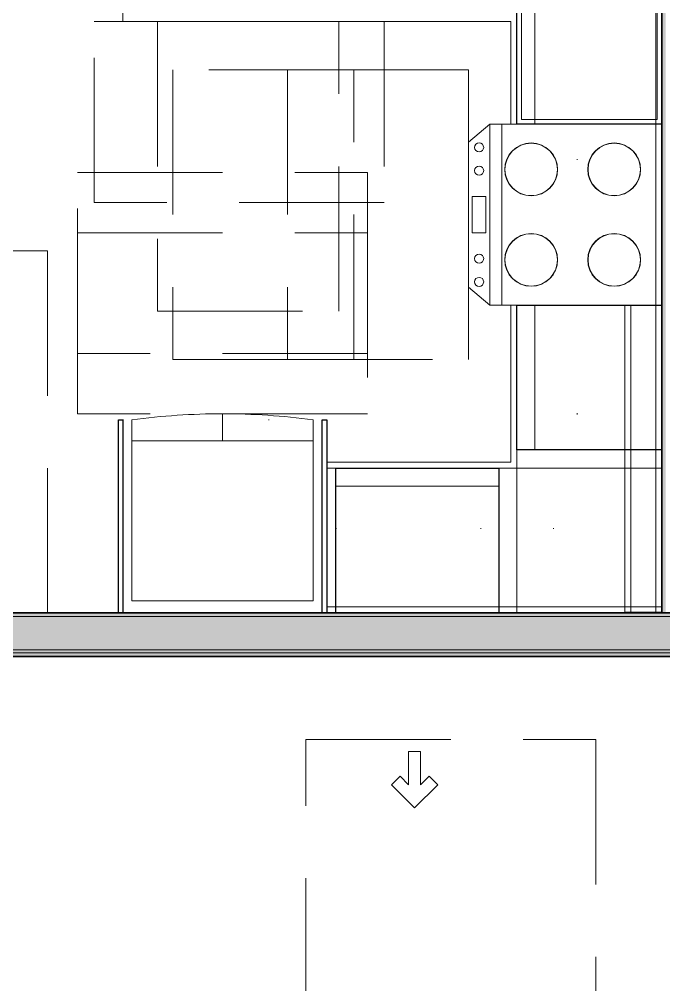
# Model space of a CAD drawing. Header units: inches. Extents: x 6 to 8416, y -388 to 6104.
# Drawn here: x 6729.9 to 6836.7, y 1514.6 to 1674.6 of the extents above; entities that cross this region are included whole.
import ezdxf

# ---------------------------------------------------------------- set-up
doc = ezdxf.new("R2010")
doc.units = ezdxf.units.IN
doc.header["$MEASUREMENT"] = 0
for name, pattern in [('Dot 1_16_', [24, 0, -24]), ('Hidden 1_16_', [36, 24, -12]), ('Hidden 1_8_', [9, 6, -3])]:
    doc.linetypes.add(name, pattern=pattern)
for name, color, linetype, lineweight in [('A-GENM', 13, 'Continuous', 18), ('A-ROOM', 32, 'Continuous', 13), ('A-WALL', 113, 'Continuous', 25), ('A-WALL-PATT', 111, 'Continuous', 35), ('I-WALL', 2, 'Continuous', 25), ('Q-CASE', 31, 'Continuous', 18), ('Q-SPCQ', 91, 'Continuous', 18)]:
    doc.layers.add(name, color=color, linetype=linetype, lineweight=lineweight)

# ---------------------------------------------------------------- blocks, each defined once
blk = doc.blocks.new('GM Door Push Clearance-ICC ADA-AM - GM Door Push Clearance-ICC ADA-AM-5890567-LEVEL 3 - PLAN Copy 1 Copy 1')
at = {"layer": 'A-GENM', "linetype": 'Hidden 1_16_', "lineweight": 9}
for p, q in [((-30, -51.88), (-30, -3.88)), ((-18, -3.88), (18, -3.88)), ((18, -4.88), (18, -51.88)), ((-3.83, -44.38), (0, -40.55)), ((3.83, -44.38), (0, -40.55)), ((-2.41, -45.79), (-3.83, -44.38)), ((-1, -44.38), (-2.41, -45.79)), ((-1, -49.88), (-1, -44.38)), ((1, -44.38), (2.41, -45.79)), ((1, -49.88), (1, -44.38)), ((2.41, -45.79), (3.83, -44.38)), ((1, -49.88), (-1, -49.88)), ((18, -51.88), (-30, -51.88))]:
    blk.add_line(p, q, dxfattribs=at)
blk = doc.blocks.new('GM Door Pull Clearance-ICC ADA-AM - GM Door Pull Clearance-ICC ADA-AM-13872566-LEVEL 3 - PLAN Copy 1 Copy 1')
at = {"layer": 'A-GENM', "linetype": 'Hidden 1_16_', "lineweight": 9}
for p, q in [((-36, -3.62), (-36, -63.62)), ((18, -3.62), (-18, -3.62)), ((18, -63.62), (18, -4.62)), ((-3.83, -56.12), (0, -52.3)), ((3.83, -56.12), (0, -52.3)), ((-2.41, -57.54), (-3.83, -56.12)), ((-1, -56.12), (-2.41, -57.54)), ((-1, -61.62), (-1, -56.12)), ((1, -56.12), (2.41, -57.54)), ((1, -61.62), (1, -56.12)), ((2.41, -57.54), (3.83, -56.12)), ((-1, -61.62), (1, -61.62)), ((-36, -63.62), (18, -63.62))]:
    blk.add_line(p, q, dxfattribs=at)
blk = doc.blocks.new('GM KT - Type B_U1 - AM - Non-Recessed at Panel-5098615-LEVEL 3 - PLAN Copy 1 Copy 1')
at = {"layer": 'A-GENM', "lineweight": 9}
for p, q in [((-134.25, 0), (-140.25, 0)), ((-140.25, 0), (-140.25, -1)), ((-140.25, 0), (-134.25, 0)), ((-140.25, -1), (-140.25, 0)), ((-134.25, 0), (-140.25, 0)), ((-140.25, 0), (-134.25, 0)), ((-140.25, 0), (-140.25, -1)), ((-140.25, 0), (-140.25, -1)), ((-140.25, -1), (-140.25, -30.87)), ((-140.25, -30.87), (-140.25, -1)), ((-134.25, -1), (-140.25, -1)), ((-140.25, -1), (-134.25, -1)), ((-81, 0), (-134.25, 0)), ((-134.25, 0), (-81, 0)), ((-51, 0), (-134.25, 0)), ((-134.25, 0), (-51, 0)), ((-51, -1), (-134.25, -1)), ((-134.25, -1), (-51, -1)), ((-81, -1), (-81, 0)), ((-81, 0), (-81, -1)), ((-81, -25), (-81, -1)), ((-81, -1), (-81, -25)), ((-1, 0), (-51, 0)), ((-51, 0), (-51, -1)), ((-51, -1), (-51, 0)), ((-51, 0), (-1, 0)), ((-1, 0), (-51, 0)), ((-51, 0), (-0.12, 0)), ((-51, -1), (-51, -5.13)), ((-51, -5.13), (-51, -1)), ((-0.12, -1), (-51, -1)), ((-51, -1), (-1, -1)), ((-0.12, 0), (-1, 0)), ((-1, 0), (-0.12, 0)), ((-0.12, 0), (-1, 0)), ((-1, -5.13), (-1, 0)), ((-1, 0), (-1, -1)), ((-1, 0), (-0.12, 0)), ((-1, 0), (-0.12, 0)), ((-1, -1), (-0.12, -1)), ((-1, -1), (-1, -5.13)), ((0, -1), (0, 0)), ((0, 0), (0, -1)), ((0, 0), (0, -1)), ((0, -1), (0, 0)), ((0, -55.5), (0, -1)), ((0, -1), (0, -55.5)), ((0, -55.5), (0, -1)), ((-51, -5.13), (-51, -6.13)), ((-51, -6.13), (-51, -5.13)), ((-51, -6.13), (-51, -25)), ((-51, -25), (-51, -6.13)), ((-1, -6.13), (-1, -5.13)), ((-1, -5.13), (-1, -6.13)), ((-1, -55.5), (-1, -6.13)), ((-1, -6.13), (-1, -55.5)), ((-98, -89.25), (-98, -25)), ((-98, -25), (-81, -25)), ((-81, -25), (-98, -25)), ((-98, -25), (-98, -89.25)), ((-51, -25), (-25, -25)), ((-25, -25), (-51, -25)), ((-25, -25), (-25, -55.5)), ((-25, -55.5), (-25, -25)), ((-140.25, -31), (-140.25, -35.75)), ((-140.25, -35.75), (-140.25, -31)), ((-140.25, -35.75), (-140.25, -89.25)), ((-140.25, -89.25), (-140.25, -35.75)), ((-25, -55.5), (-1, -55.5)), ((-1, -55.5), (-25, -55.5)), ((-1, -55.5), (0, -55.5)), ((0, -55.5), (-1, -55.5)), ((0, -55.5), (-1, -55.5)), ((-1, -55.5), (0, -55.5)), ((-117.25, -69.62), (-117.25, -60.25)), ((-117.25, -60.25), (-117.25, -69.62)), ((-116.5, -59.5), (-102.25, -59.5)), ((-102.25, -59.5), (-116.5, -59.5)), ((-101.5, -60.25), (-101.5, -79.75)), ((-101.5, -79.75), (-101.5, -60.25)), ((-117.25, -70.38), (-117.25, -69.69)), ((-117.25, -69.69), (-117.25, -70.38)), ((-117.25, -79.75), (-117.25, -70.38)), ((-117.25, -70.38), (-117.25, -79.75)), ((-102.25, -80.5), (-116.5, -80.5)), ((-116.5, -80.5), (-102.25, -80.5)), ((-140.25, -89.25), (-98, -89.25)), ((-98, -89.25), (-140.25, -89.25))]:
    blk.add_line(p, q, dxfattribs=at)
at = {"layer": 'A-GENM', "linetype": 'Hidden 1_8_', "lineweight": 9}
for p, q in [((-123, 0), (-130.25, 0)), ((-130.25, 0), (-130.25, -1)), ((-130.25, -1), (-130.25, 0)), ((-130.25, 0), (-123, 0)), ((-130.25, 0), (-123, 0)), ((-130.25, -88.25), (-130.25, 0)), ((-130.25, -1), (-130.25, -25.92)), ((-130.25, -25.92), (-130.25, -1)), ((-123, -1), (-123, 0)), ((-123, 0), (-123, -1)), ((-123, 0), (-123, -88.25)), ((-123, -67.38), (-123, -1)), ((-123, -1), (-123, -24)), ((-123, -24), (-123, -29.5)), ((-130.25, -26.08), (-130.25, -76.57)), ((-130.25, -76.57), (-130.25, -26.08)), ((-123, -29.5), (-123, -53.5)), ((-123, -53.5), (-123, -67.38)), ((-123, -82.13), (-123, -67.5)), ((-123, -67.5), (-123, -82.13)), ((-130.25, -76.64), (-130.25, -85.12)), ((-130.25, -85.12), (-130.25, -76.64)), ((-123, -88.25), (-123, -82.89)), ((-123, -82.89), (-123, -86.5)), ((-130.25, -85.57), (-130.25, -88.25)), ((-130.25, -88.25), (-130.25, -85.57)), ((-123, -86.5), (-123, -87.25)), ((-123, -87.25), (-123, -88.25)), ((-130.25, -88.25), (-123, -88.25)), ((-123, -88.25), (-130.25, -88.25)), ((-123, -88.25), (-130.25, -88.25))]:
    blk.add_line(p, q, dxfattribs=at)
at = {"layer": 'A-GENM'}
for p, q in [((-51, -1), (-51, 0)), ((-51, 0), (-1, 0)), ((-0.12, 0), (-51, 0)), ((-51, 0), (-51, -5.13)), ((-51, -6.13), (-51, 0)), ((-51, 0), (-0.12, 0)), ((-0.12, 0), (-51, 0)), ((-51, 0), (-51, -6.13)), ((-51, -5.13), (-51, -1)), ((-1, 0), (-0.12, 0)), ((-0.12, 0), (-0.12, -1)), ((-0.12, -5.13), (-0.12, 0)), ((-0.12, 0), (-0.12, -6.13)), ((-0.12, -6.13), (-0.12, 0)), ((-0.12, -1), (-0.12, -5.13)), ((-1, -5.13), (-51, -5.13)), ((-51, -5.13), (-0.12, -5.13)), ((-0.12, -6.13), (-51, -6.13)), ((-51, -6.13), (-0.12, -6.13)), ((-0.12, -5.13), (-1, -5.13))]:
    blk.add_line(p, q, dxfattribs=at)
at = {"layer": 'A-GENM', "lineweight": 9}
for centre, start, end in [((-116.5, -60.25), 90, 180), ((-116.5, -60.25), 165, 180), ((-116.5, -60.25), 150, 165), ((-116.5, -60.25), 135, 150), ((-116.5, -60.25), 120, 135), ((-116.5, -60.25), 105, 120), ((-116.5, -60.25), 90, 105), ((-102.25, -60.25), 360, 90), ((-102.25, -60.25), 75, 90), ((-102.25, -60.25), 60, 75), ((-102.25, -60.25), 45, 60), ((-102.25, -60.25), 30, 45), ((-102.25, -60.25), 15, 30), ((-102.25, -60.25), 360, 15), ((-116.5, -79.75), 180, 270), ((-116.5, -79.75), 180, 195), ((-116.5, -79.75), 195, 210), ((-102.25, -79.75), 270, 0), ((-102.25, -79.75), 330, 345), ((-102.25, -79.75), 345, 0), ((-116.5, -79.75), 210, 225), ((-116.5, -79.75), 225, 240), ((-116.5, -79.75), 240, 255), ((-116.5, -79.75), 255, 270), ((-102.25, -79.75), 270, 285), ((-102.25, -79.75), 285, 300), ((-102.25, -79.75), 300, 315), ((-102.25, -79.75), 315, 330)]:
    blk.add_arc(centre, 0.75, start, end, dxfattribs=at)
blk = doc.blocks.new('CW - UP - Blind Single Door - AM - 15_ W x 14_ D x H - 4_ Gap-5107540-LEVEL 3 - PLAN Copy 1 Copy 1')
at = {"layer": 'Q-CASE', "linetype": 'Dot 1_16_', "lineweight": 9}
for p, q in [((12.24, 14), (-6.76, 14)), ((-20.76, 0), (12.24, 0))]:
    blk.add_line(p, q, dxfattribs=at)
blk = doc.blocks.new('CW - LW - Filler - Toe Kick - AM - 1 1_2_ W x 24_ D x H-2223890-LEVEL 3 - PLAN Copy 1 Copy 1')
at = {"layer": 'Q-CASE', "lineweight": 9}
for p, q in [((18.24, 0), (18.24, -1)), ((18.24, -1), (18.24, 0)), ((18.24, 0), (19.74, 0)), ((19.74, 0), (18.24, 0)), ((18.24, 0), (19.74, 0)), ((18.24, -1), (18.24, -24)), ((18.24, -24), (18.24, -1)), ((19.74, 0), (19.74, -1)), ((19.74, -1), (19.74, 0)), ((19.74, -1), (19.74, -24)), ((19.74, -24), (19.74, -1)), ((18.24, -24), (19.74, -24)), ((19.74, -24), (18.24, -24)), ((18.24, -24), (19.74, -24)), ((18.24, -24), (19.74, -24))]:
    blk.add_line(p, q, dxfattribs=at)
blk = doc.blocks.new('CW - UP - Filler - AM - 4_ W x 14_ D x H-2223752-LEVEL 3 - PLAN Copy 1 Copy 1')
at = {"layer": 'Q-CASE', "linetype": 'Dot 1_16_', "lineweight": 9}
for p, q in [((16.24, 0), (20.24, 0)), ((20.24, -14), (16.24, -14))]:
    blk.add_line(p, q, dxfattribs=at)
blk = doc.blocks.new('CW - UP - Double Doors - AM - 30_ W x 14_ D x H-2223684-LEVEL 3 - PLAN Copy 1 Copy 1')
at = {"layer": 'Q-CASE', "linetype": 'Dot 1_16_', "lineweight": 9}
for p, q in [((-11.26, 0), (18.74, 0)), ((18.74, -14), (-11.26, -14))]:
    blk.add_line(p, q, dxfattribs=at)
blk = doc.blocks.new('CW - UP - Filler - AM - 1 1_2_ W x 14_ D x H-2223693-LEVEL 3 - PLAN Copy 1 Copy 1')
at = {"layer": 'Q-CASE', "linetype": 'Dot 1_16_', "lineweight": 9}
for p, q in [((17.49, 0), (18.99, 0)), ((18.99, -14), (17.49, -14))]:
    blk.add_line(p, q, dxfattribs=at)
blk = doc.blocks.new('CW - LW - Filler - Toe Kick - AM - 3_ W x 24_ D x H-2223699-LEVEL 3 - PLAN Copy 1 Copy 1')
at = {"layer": 'Q-CASE', "lineweight": 9}
for p, q in [((17.49, 0), (17.49, -1)), ((17.49, -1), (17.49, 0)), ((17.49, 0), (20.49, 0)), ((20.49, 0), (17.49, 0)), ((17.49, 0), (20.49, 0)), ((17.49, -1), (17.49, -24)), ((17.49, -24), (17.49, -1)), ((20.49, 0), (20.49, -1)), ((20.49, -1), (20.49, 0)), ((20.49, -1), (20.49, -24)), ((20.49, -24), (20.49, -1)), ((17.49, -24), (20.49, -24)), ((20.49, -24), (17.49, -24)), ((17.49, -24), (20.49, -24)), ((17.49, -24), (20.49, -24))]:
    blk.add_line(p, q, dxfattribs=at)
blk = doc.blocks.new('CW - LW - Double Doors _ Drawers - AM - 27_ W x 24_ D x H - 6_ Top Drawer-12867596-LEVEL 3 - PLAN Copy 1 Copy 1')
at = {"layer": 'Q-CASE', "lineweight": 9}
for p, q in [((-11.26, 0), (-11.26, -1)), ((-11.26, -1), (-11.26, 0)), ((-11.26, 0), (15.74, 0)), ((15.74, 0), (-11.26, 0)), ((15.74, 0), (15.74, -1)), ((15.74, -1), (15.74, 0)), ((-11.26, 0), (-11.26, -1)), ((-11.26, -1), (-11.26, 0)), ((-11.26, 0), (15.74, 0)), ((15.74, 0), (-11.26, 0)), ((-11.26, -1), (-11.26, -24)), ((-11.26, -24), (-11.26, -1)), ((-11.26, -1), (-11.26, -21)), ((-11.26, -21), (-11.26, -1)), ((15.74, 0), (15.74, -1)), ((15.74, -1), (15.74, 0)), ((15.74, -1), (15.74, -24)), ((15.74, -24), (15.74, -1)), ((15.74, -1), (15.74, -21)), ((15.74, -21), (15.74, -1)), ((15.74, -21), (-11.26, -21)), ((15.74, -21), (-11.26, -21)), ((15.74, -24), (-11.26, -24)), ((15.74, -24), (-11.26, -24)), ((-11.26, -24), (15.74, -24))]:
    blk.add_line(p, q, dxfattribs=at)
at = {"layer": 'Q-CASE', "lineweight": 25}
for p, q in [((-11.26, 0), (15.74, 0)), ((-11.26, -1), (-11.26, 0)), ((-11.26, -24), (-11.26, -1)), ((15.74, 0), (15.74, -1)), ((15.74, -1), (15.74, -24)), ((15.74, -24), (-11.26, -24))]:
    blk.add_line(p, q, dxfattribs=at)
blk = doc.blocks.new('CW - UP - Double Doors - AM - 24_ W x 14_ D x H-2223753-LEVEL 3 - PLAN Copy 1 Copy 1')
at = {"layer": 'Q-CASE', "linetype": 'Dot 1_16_', "lineweight": 9}
for p, q in [((-5.26, 0), (18.74, 0)), ((18.74, -14), (-5.26, -14))]:
    blk.add_line(p, q, dxfattribs=at)
blk = doc.blocks.new('CW - UP - Single Door - AM - 12_ W x 14_ D x H-5099631-LEVEL 3 - PLAN Copy 1 Copy 1')
at = {"layer": 'Q-CASE', "linetype": 'Dot 1_16_', "lineweight": 9}
for p, q in [((6.74, 0), (18.74, 0)), ((18.74, -14), (6.74, -14))]:
    blk.add_line(p, q, dxfattribs=at)
blk = doc.blocks.new('CW - LW - Filler - AM - 0 3_4_ W x 32_ D x H-V644-LEVEL 3 - PLAN Copy 1 Copy 1')
at = {"layer": 'Q-CASE', "lineweight": 9}
for p, q in [((18.61, 0), (18.61, -1)), ((19.36, 0), (18.61, 0)), ((18.61, 0), (18.61, -32)), ((19.36, 0), (18.61, 0)), ((18.61, -1), (18.61, 0)), ((18.61, 0), (19.36, 0)), ((18.61, -1), (18.61, -24)), ((18.61, -24), (18.61, -1)), ((19.36, -32), (19.36, 0)), ((19.36, -32), (19.36, 0)), ((19.36, 0), (19.36, -32)), ((18.61, -24), (18.61, -25)), ((18.61, -25), (18.61, -24)), ((18.61, -25), (18.61, -32)), ((18.61, -32), (18.61, -25)), ((19.36, -32), (18.61, -32)), ((18.61, -32), (19.36, -32)), ((19.36, -32), (18.61, -32)), ((18.61, -32), (19.36, -32))]:
    blk.add_line(p, q, dxfattribs=at)
at = {"layer": 'Q-CASE', "lineweight": 25}
for p, q in [((18.61, -32), (18.61, 0)), ((18.61, 0), (19.36, 0)), ((19.36, 0), (19.36, -32)), ((19.36, -32), (18.61, -32))]:
    blk.add_line(p, q, dxfattribs=at)
blk = doc.blocks.new('CW - LW - Filler - AM - 0 3_4_ W x 32_ D x H-V645-LEVEL 3 - PLAN Copy 1 Copy 1')
at = {"layer": 'Q-CASE', "lineweight": 9}
for p, q in [((18.61, 0), (18.61, -32)), ((18.61, 0), (18.61, -32)), ((19.36, 0), (18.61, 0)), ((18.61, -32), (18.61, 0)), ((19.36, -32), (19.36, 0)), ((19.36, -32), (19.36, 0)), ((19.36, 0), (19.36, -32)), ((19.36, -32), (18.61, -32)), ((18.61, -32), (19.36, -32)), ((19.36, -32), (18.61, -32)), ((18.61, -32), (19.36, -32))]:
    blk.add_line(p, q, dxfattribs=at)
at = {"layer": 'Q-CASE', "lineweight": 25}
for p, q in [((18.61, -32), (18.61, 0)), ((18.61, 0), (19.36, 0)), ((19.36, 0), (19.36, -32)), ((19.36, -32), (18.61, -32))]:
    blk.add_line(p, q, dxfattribs=at)
blk = doc.blocks.new('CW - UP - Double Doors - AM - 33_ W x 32_ D x H-2223676-LEVEL 3 - PLAN Copy 1 Copy 1')
at = {"layer": 'Q-CASE', "linetype": 'Dot 1_16_', "lineweight": 9}
for p, q in [((-14.26, 0), (18.74, 0)), ((18.74, -32), (-14.26, -32))]:
    blk.add_line(p, q, dxfattribs=at)
blk = doc.blocks.new('CW - LW - Blind Single Door _ Drawer -  AM - 15_ W x 24_ D x H - 6_ Top Drawer_ 3_ Gap-5107553-LEVEL 3 - PLAN Copy 1 Copy 1')
at = {"layer": 'Q-CASE', "lineweight": 9}
for p, q in [((-11.26, -1), (-11.26, 0)), ((-11.26, 0), (-11.26, -1)), ((-11.26, 0), (30.74, 0)), ((30.74, 0), (-11.26, 0)), ((30.74, -1), (30.74, 0)), ((30.74, 0), (30.74, -1)), ((-11.26, 0), (-11.26, -1)), ((-11.26, -1), (-11.26, 0)), ((-11.26, 0), (30.74, 0)), ((30.74, 0), (-11.26, 0)), ((-11.26, -1), (-11.26, -24)), ((-11.26, -24), (-11.26, -1)), ((-11.26, -24), (-11.26, -1)), ((-11.26, -1), (-11.26, -24)), ((-10.51, -0.75), (29.99, -0.75)), ((-10.51, -1), (-10.51, -0.75)), ((29.99, -0.75), (-10.51, -0.75)), ((-10.51, -0.75), (-10.51, -1)), ((-10.51, -23.25), (-10.51, -1)), ((-10.51, -1), (-10.51, -23.25)), ((29.99, -0.75), (29.99, -1)), ((29.99, -1), (29.99, -0.75)), ((29.99, -1.1), (29.99, -23.25)), ((29.99, -23.25), (29.99, -1.1)), ((30.74, 0), (30.74, -1)), ((30.74, -1), (30.74, 0)), ((30.74, -1), (30.74, -24)), ((30.74, -24), (30.74, -1)), ((30.74, -21), (30.74, -1)), ((30.74, -1), (30.74, -21)), ((9.74, -21), (9.74, -24)), ((9.74, -24), (9.74, -21)), ((9.74, -21), (30.64, -21)), ((30.64, -21), (9.74, -21)), ((29.99, -23.25), (-10.51, -23.25)), ((-10.51, -23.25), (29.99, -23.25)), ((12.74, -24), (-11.26, -24)), ((30.74, -24), (-11.26, -24)), ((9.74, -24), (-11.26, -24)), ((9.74, -24), (-11.26, -24)), ((9.74, -24), (12.74, -24)), ((30.74, -24), (12.74, -24)), ((12.74, -24), (30.74, -24))]:
    blk.add_line(p, q, dxfattribs=at)
at = {"layer": 'Q-CASE', "lineweight": 25}
for p, q in [((-11.26, -1), (-11.26, 0)), ((-11.26, 0), (30.74, 0)), ((-11.26, -24), (-11.26, -1)), ((30.74, 0), (30.74, -1)), ((30.74, -1), (30.74, -24)), ((30.74, -24), (-11.26, -24))]:
    blk.add_line(p, q, dxfattribs=at)
blk = doc.blocks.new('CW - UP - Single Door - AM - 18_ W x 14_ D x H-5099656-LEVEL 3 - PLAN Copy 1 Copy 1')
at = {"layer": 'Q-CASE', "linetype": 'Dot 1_16_', "lineweight": 9}
for p, q in [((0.74, 0), (18.74, 0)), ((18.74, -14), (0.74, -14))]:
    blk.add_line(p, q, dxfattribs=at)
blk = doc.blocks.new('CW - LW - Filler - Toe Kick - AM - 3_ W x 24_ D x H-V648-LEVEL 3 - PLAN Copy 1 Copy 1')
at = {"layer": 'Q-CASE', "lineweight": 9}
for p, q in [((17.49, 0), (17.49, -1)), ((17.49, -1), (17.49, 0)), ((17.49, 0), (20.49, 0)), ((20.49, 0), (17.49, 0)), ((17.49, 0), (20.49, 0)), ((17.49, -1), (17.49, -5.13)), ((17.49, -5.13), (17.49, -1)), ((20.49, 0), (20.49, -1)), ((20.49, -1), (20.49, 0)), ((20.49, -1), (20.49, -5.13)), ((20.49, -5.13), (20.49, -1)), ((17.49, -5.13), (17.49, -6.13)), ((17.49, -6.13), (17.49, -5.13)), ((17.49, -6.13), (17.49, -24)), ((17.49, -24), (17.49, -6.13)), ((20.49, -5.13), (20.49, -6.13)), ((20.49, -6.13), (20.49, -5.13)), ((20.49, -6.13), (20.49, -24)), ((20.49, -24), (20.49, -6.13)), ((17.49, -24), (20.49, -24)), ((20.49, -24), (17.49, -24)), ((17.49, -24), (20.48, -24)), ((17.49, -24), (20.48, -24))]:
    blk.add_line(p, q, dxfattribs=at)
blk = doc.blocks.new('CW - LW - 4 Drawers - AM - 24_ W x 24_ D x H - 6_ Top Drawer-V649-LEVEL 3 - PLAN Copy 1 Copy 1')
at = {"layer": 'Q-CASE', "lineweight": 9}
for p, q in [((-26.26, 0), (-26.26, -1)), ((-26.26, -1), (-26.26, 0)), ((-26.26, 0), (-2.26, 0)), ((-2.26, 0), (-26.26, 0)), ((-2.26, 0), (-2.26, -1)), ((-2.26, -1), (-2.26, 0)), ((-26.26, 0), (-26.26, -1)), ((-26.26, -1), (-26.26, 0)), ((-26.26, 0), (-2.26, 0)), ((-2.26, 0), (-26.26, 0)), ((-26.26, -1), (-26.26, -5.13)), ((-26.26, -5.13), (-26.26, -1)), ((-26.26, -1), (-26.26, -5.13)), ((-26.26, -5.13), (-26.26, -1)), ((-2.26, 0), (-2.26, -1)), ((-2.26, -1), (-2.26, 0)), ((-2.26, -1), (-2.26, -5.13)), ((-2.26, -5.13), (-2.26, -1)), ((-2.26, -1), (-2.26, -5.13)), ((-2.26, -5.13), (-2.26, -1)), ((-26.26, -5.13), (-26.26, -6.13)), ((-26.26, -6.13), (-26.26, -5.13)), ((-26.26, -5.13), (-26.26, -6.13)), ((-26.26, -6.13), (-26.26, -5.13)), ((-26.26, -6.13), (-26.26, -21)), ((-26.26, -21), (-26.26, -6.13)), ((-26.26, -6.13), (-26.26, -24)), ((-26.26, -24), (-26.26, -6.13)), ((-2.26, -5.13), (-2.26, -6.13)), ((-2.26, -6.13), (-2.26, -5.13)), ((-2.26, -5.13), (-2.26, -6.13)), ((-2.26, -6.13), (-2.26, -5.13)), ((-2.26, -6.13), (-2.26, -21)), ((-2.26, -21), (-2.26, -6.13)), ((-2.26, -6.13), (-2.26, -24)), ((-2.26, -24), (-2.26, -6.13)), ((-2.26, -21), (-26.26, -21)), ((-2.26, -21), (-26.26, -21)), ((-2.26, -24), (-26.26, -24)), ((-2.26, -24), (-26.26, -24)), ((-26.26, -24), (-2.26, -24))]:
    blk.add_line(p, q, dxfattribs=at)
at = {"layer": 'Q-CASE', "lineweight": 25}
for p, q in [((-26.26, -1), (-26.26, 0)), ((-26.26, 0), (-2.26, 0)), ((-26.26, -5.13), (-26.26, -1)), ((-2.26, 0), (-2.26, -1)), ((-2.26, -1), (-2.26, -5.13)), ((-26.26, -6.13), (-26.26, -5.13)), ((-26.26, -24), (-26.26, -6.13)), ((-2.26, -5.13), (-2.26, -6.13)), ((-2.26, -6.13), (-2.26, -24)), ((-2.26, -24), (-26.26, -24))]:
    blk.add_line(p, q, dxfattribs=at)
blk = doc.blocks.new('z Nested-Range - z Nested-Range-V650-LEVEL 3 - PLAN Copy 1 Copy 1')
at = {"layer": 'Q-SPCQ'}
for p, q in [((-12, 32), (-15, 28.5)), ((-15, 28.5), (-12, 32)), ((12, 32), (-12, 32)), ((15, 28.5), (12, 32)), ((12, 32), (15, 28.5)), ((-15, 28.5), (15, 28.5)), ((15, 28.5), (-15, 28.5)), ((-15, 28.5), (-15, 6.13)), ((15, 28.5), (-15, 28.5)), ((-15, 28.5), (15, 28.5)), ((-15, 25), (-15, 28.5)), ((15, 1), (15, 28.5)), ((15, 28.5), (15, 25)), ((-15, 26.5), (-15, 25)), ((15, 26.5), (-15, 26.5)), ((-15, 26.5), (15, 26.5)), ((-15, 25), (-15, 26.5)), ((15, 25), (15, 26.5)), ((15, 26.5), (15, 25)), ((-15, 24), (-15, 25)), ((-15, 25), (-15, 24)), ((-15, 24), (-15, 25)), ((-15, 6.13), (-15, 24)), ((-15, 24), (-15, 6.13)), ((-15, 21), (-15, 24)), ((15, 25), (15, 24)), ((15, 24), (15, 25)), ((15, 25), (15, 24)), ((15, 24), (15, 1)), ((15, 1), (15, 24)), ((15, 24), (15, 21)), ((-15, 6.13), (-15, 21)), ((15, 21), (15, 1)), ((-15, 6.13), (-15, 5.13)), ((-15, 5.13), (-15, 6.13)), ((-15, 6.13), (-15, 5.13)), ((-15, 5.13), (-15, 6.13)), ((-15, 5.13), (-15, 1)), ((-15, 1), (-15, 5.13)), ((-15, 5.13), (-15, 1)), ((-15, 1), (-15, 5.13)), ((-15, 1), (-15, 0)), ((-15, 0), (-15, 1)), ((-15, 1), (-15, 0)), ((-15, 0), (-15, 1)), ((-15, 0), (15, 0)), ((15, 0), (-15, 0)), ((-15, 0), (15, 0)), ((15, 0), (-15, 0)), ((15, 0), (15, 1)), ((15, 1), (15, 0)), ((15, 0), (15, 1)), ((15, 1), (15, 0))]:
    blk.add_line(p, q, dxfattribs=at)
at = {"layer": 'Q-SPCQ', "lineweight": 9}
for p, q in [((-3, 29.14), (-3, 31.43)), ((-3, 31.43), (3, 31.43)), ((3, 31.43), (3, 29.14)), ((3, 29.14), (-3, 29.14))]:
    blk.add_line(p, q, dxfattribs=at)
for centre in [(-11.14, 30.25), (-7.29, 30.25), (7.29, 30.25), (11.14, 30.25)]:
    blk.add_circle(centre, 0.75, dxfattribs=at)
for centre, radius, start, end in [((-7.5, 21.63), 4.38, 0, 180), ((-7.5, 21.63), 4.37, 0, 180), ((-7.5, 21.63), 4.34, 0, 180), ((-7.5, 21.63), 4.34, 0, 180), ((7.5, 21.63), 4.38, 0, 180), ((7.5, 21.63), 4.37, 0, 180), ((7.5, 21.63), 4.34, 0, 180), ((7.5, 21.63), 4.34, 0, 180), ((-7.5, 21.63), 4.38, 180, 360), ((-7.5, 21.63), 4.37, 180, 0), ((-7.5, 21.63), 4.34, 180, 360), ((-7.5, 21.63), 4.34, 180, 360), ((7.5, 21.63), 4.38, 180, 360), ((7.5, 21.63), 4.37, 180, 0), ((7.5, 21.63), 4.34, 180, 360), ((7.5, 21.63), 4.34, 180, 360), ((-7.5, 7.88), 4.38, 0, 180), ((-7.5, 7.88), 4.37, 0, 180), ((-7.5, 7.88), 4.34, 0, 180), ((-7.5, 7.88), 4.34, 0, 180), ((7.5, 7.88), 4.38, 0, 180), ((7.5, 7.88), 4.37, 0, 180), ((7.5, 7.88), 4.34, 0, 180), ((7.5, 7.88), 4.34, 0, 180), ((-7.5, 7.88), 4.38, 180, 360), ((-7.5, 7.88), 4.37, 180, 0), ((-7.5, 7.88), 4.34, 180, 360), ((-7.5, 7.88), 4.34, 180, 360), ((7.5, 7.88), 4.38, 180, 360), ((7.5, 7.88), 4.37, 180, 0), ((7.5, 7.88), 4.34, 180, 360), ((7.5, 7.88), 4.34, 180, 360)]:
    blk.add_arc(centre, radius, start, end, dxfattribs=at)
blk = doc.blocks.new('z Nested-Clearance-Rectangle-AM - Clearance-2223516-LEVEL 3 - PLAN Copy 1 Copy 1')
at = {"layer": 'A-GENM', "linetype": 'Hidden 1_16_', "lineweight": 9}
for p, q in [((15, 48), (-15, 48)), ((-15, 48), (-15, 0)), ((15, 0), (15, 48)), ((-15, 0), (15, 0))]:
    blk.add_line(p, q, dxfattribs=at)
blk = doc.blocks.new('z Nested-Refrigerator-French Door-AM - z Nested-Refrigerator-French Door-AM-17862082-LEVEL 3 - PLAN Copy 1 Copy 1')
at = {"layer": 'Q-SPCQ'}
for p, q in [((-14.8125, 0), (-14.8125, -30)), ((15.1875, 0), (-14.8125, 0)), ((15.1875, -30), (15.1875, 0)), ((-14.8125, -26.5), (15.1875, -26.5)), ((0.1875, -26.5), (0.1875, -31))]:
    blk.add_line(p, q, dxfattribs=at)
for start, end in [(262.37185, 270), (270, 277.62815)]:
    blk.add_arc((0.1875, 82), 113, start, end, dxfattribs=at)
blk = doc.blocks.new('z Nested-Clearance-Rectangle-AM - Clearance-1978794-LEVEL 3 - PLAN Copy 1 Copy 1')
at = {"layer": 'A-GENM', "linetype": 'Hidden 1_16_', "lineweight": 9}
for p, q in [((-15, -48), (-15, 0)), ((-15, 0), (15, 0)), ((15, 0), (15, -48)), ((15, -48), (-15, -48))]:
    blk.add_line(p, q, dxfattribs=at)
blk = doc.blocks.new('z Nested-Clearance-Plumbing-AM - Clearance-2223332-LEVEL 3 - PLAN Copy 1 Copy 1')
at = {"layer": 'A-GENM', "linetype": 'Hidden 1_16_', "lineweight": 9}
for p, q in [((-15, -48), (-15, 0)), ((-15, 0), (15, 0)), ((15, 0), (15, -48)), ((15, -48), (-15, -48))]:
    blk.add_line(p, q, dxfattribs=at)

msp = doc.modelspace()

# ---------------------------------------------------------------- hatches: boundary and pattern name
at = {"layer": 'A-WALL-PATT', "transparency": 33554560}
msp.add_hatch(color=10, dxfattribs=at).paths.add_polyline_path([(6836.35283733, 1576.18577679), (6836.97783733, 1576.18577679), (6836.97783733, 1717.06077679), (6836.35283733, 1717.06077679), (6836.35283733, 1590.74356081)])
at = {"layer": 'A-WALL-PATT'}
h = msp.add_hatch(color=10, dxfattribs=at)
h.paths.add_polyline_path([(7615.29803685, 1575.56077679), (7653.66533733, 1575.56077679), (7653.66533733, 1576.18577679), (7160.10283733, 1576.18577679), (7160.10283733, 1575.56077679), (7598.42678685, 1575.56077679)])
h.paths.add_polyline_path([(7657.16533733, 1575.56077679), (7659.79033733, 1575.56077679), (7659.79033733, 1576.18577679), (7657.16533733, 1576.18577679)])
h.paths.add_polyline_path([(7124.10283733, 1575.56077679), (7124.10283733, 1576.18577679), (6928.04033733, 1576.18577679), (6928.04033733, 1575.56077679), (7109.16053685, 1575.56077679)])
h.paths.add_polyline_path([(6916.04033733, 1575.56077679), (6916.04033733, 1576.18577679), (6716.60283733, 1576.18577679), (6716.60283733, 1575.56077679), (6906.70553685, 1575.56077679)])
h.paths.add_polyline_path([(6670.50803685, 1575.56077679), (6680.60283733, 1575.56077679), (6680.60283733, 1576.18577679), (6566.04033733, 1576.18577679), (6566.04033733, 1575.56077679), (6636.76553685, 1575.56077679)])
h.paths.add_polyline_path([(6554.04033733, 1575.56077679), (6554.04033733, 1576.18577679), (6551.97783733, 1576.18577679), (6551.97783733, 1575.56077679), (6552.40928685, 1575.56077679)])
h.paths.add_polyline_path([(6548.47783733, 1575.56077679), (6548.47783733, 1576.18577679), (6054.91533733, 1576.18577679), (6054.91533733, 1575.56077679), (6535.53803685, 1575.56077679)])
h.paths.add_polyline_path([(6018.91533733, 1575.56077679), (6018.91533733, 1576.18577679), (5823.29033733, 1576.18577679), (5823.29033733, 1575.56077679), (5894.43053685, 1575.56077679)])
h.paths.add_polyline_path([(5810.07428685, 1575.56077679), (5810.79033733, 1575.56077679), (5810.79033733, 1576.18577679), (5537.91533733, 1576.18577679), (5537.91533733, 1575.56077679), (5793.20303685, 1575.56077679)])
h.paths.add_polyline_path([(5448.79033733, 1575.56077679), (5501.91533733, 1575.56077679), (5501.91533733, 1576.18577679), (5448.16533733, 1576.18577679), (5448.16533733, 1575.56077679)])
at = {"layer": 'A-WALL-PATT', "lineweight": 25}
h = msp.add_hatch(color=10, dxfattribs=at)
h.paths.add_polyline_path([(7649.04053685, 1568.93577679), (7649.79033733, 1568.93577679), (7649.79033733, 1569.56077679), (7160.10283733, 1569.56077679), (7160.10283733, 1568.93577679), (7615.29803685, 1568.93577679)])
h.paths.add_polyline_path([(7666.41533733, 1568.93577679), (7666.41533733, 1569.56077679), (7656.41533733, 1569.56077679), (7656.41533733, 1568.93577679), (7665.91178685, 1568.93577679)])
h.paths.add_polyline_path([(7124.10283733, 1568.93577679), (7124.10283733, 1569.56077679), (6716.60283733, 1569.56077679), (6716.60283733, 1568.93577679), (7109.16053685, 1568.93577679)])
h.paths.add_polyline_path([(6670.50803685, 1568.93577679), (6680.60283733, 1568.93577679), (6680.60283733, 1569.56077679), (6054.91533733, 1569.56077679), (6054.91533733, 1568.93577679), (6636.76553685, 1568.93577679)])
h.paths.add_polyline_path([(6018.91533733, 1568.93577679), (6018.91533733, 1569.56077679), (5537.91533733, 1569.56077679), (5537.91533733, 1568.93577679), (5894.43053685, 1568.93577679)])
h.paths.add_polyline_path([(5501.91533733, 1568.93577679), (5501.91533733, 1569.56077679), (5454.79033733, 1569.56077679), (5454.79033733, 1568.93577679), (5489.52053685, 1568.93577679)])
at = {"layer": 'I-WALL'}
h = msp.add_hatch(color=10, dxfattribs=at)
h.paths.add_polyline_path([(7655.79033733, 1570.06077679), (7665.29033733, 1570.06077679), (7665.29033733, 1575.56077679), (7160.10283733, 1575.56077679), (7160.10283733, 1570.06077679), (7650.29033733, 1570.06077679)])
h.paths.add_polyline_path([(7124.10283733, 1570.06077679), (7124.10283733, 1575.56077679), (6716.60283733, 1575.56077679), (6716.60283733, 1570.06077679), (7109.16053685, 1570.06077679)])
h.paths.add_polyline_path([(6670.50803685, 1570.06077679), (6680.60283733, 1570.06077679), (6680.60283733, 1575.56077679), (6054.91533733, 1575.56077679), (6054.91533733, 1570.06077679), (6636.76553685, 1570.06077679)])
h.paths.add_polyline_path([(6018.91533733, 1570.06077679), (6018.91533733, 1575.56077679), (5537.91533733, 1575.56077679), (5537.91533733, 1570.06077679), (5894.43053685, 1570.06077679)])
h.paths.add_polyline_path([(5489.52053685, 1570.06077679), (5501.91533733, 1570.06077679), (5501.91533733, 1575.56077679), (5448.79033733, 1575.56077679), (5448.79033733, 1570.06077679), (5455.77803685, 1570.06077679)])
h = msp.add_hatch(color=10, dxfattribs=at)
h.paths.add_polyline_path([(7665.79033733, 1569.56077679), (7665.79033733, 1570.06077679), (7655.79033733, 1570.06077679), (7655.79033733, 1569.56077679), (7656.41533733, 1569.56077679)])
h.paths.add_polyline_path([(7649.04053685, 1569.56077679), (7650.29033733, 1569.56077679), (7650.29033733, 1570.06077679), (7160.10283733, 1570.06077679), (7160.10283733, 1569.56077679), (7615.29803685, 1569.56077679)])
h.paths.add_polyline_path([(7124.10283733, 1569.56077679), (7124.10283733, 1570.06077679), (6716.60283733, 1570.06077679), (6716.60283733, 1569.56077679), (7109.16053685, 1569.56077679)])
h.paths.add_polyline_path([(6680.60283733, 1569.56077679), (6680.60283733, 1570.06077679), (6054.91533733, 1570.06077679), (6054.91533733, 1569.56077679), (6670.50803685, 1569.56077679)])
h.paths.add_polyline_path([(6018.91533733, 1569.56077679), (6018.91533733, 1570.06077679), (5537.91533733, 1570.06077679), (5537.91533733, 1569.56077679), (5894.43053685, 1569.56077679)])
h.paths.add_polyline_path([(5455.77803685, 1569.56077679), (5501.91533733, 1569.56077679), (5501.91533733, 1570.06077679), (5454.29033733, 1570.06077679), (5454.29033733, 1569.56077679), (5454.79033733, 1569.56077679)])

# ---------------------------------------------------------------- linework, layer by layer
at = {"layer": 'A-ROOM', "lineweight": 9, "flags": 128}
msp.add_lwpolyline([(6566.66533733, 1576.18577679), (6671.85283733, 1576.18577679), (6671.85283733, 1638.93577679), (6643.22783733, 1638.93577679), (6643.22783733, 1645.68577679), (6674.22783733, 1645.68577679), (6682.72783733, 1645.68577679), (6682.72783733, 1638.93577679), (6676.60283733, 1638.93577679), (6676.60283733, 1576.18577679), (6915.41533733, 1576.18577679), (6915.41533733, 1698.68577679), (6916.91533733, 1698.68577679), (6916.91533733, 1734.18577679), (6916.91533733, 1861.31077679), (6564.66533733, 1861.31077679), (6564.66533733, 1698.68577679), (6566.66533733, 1698.68577679)], close=True, dxfattribs=at)
msp.add_lwpolyline([(7649.16533733, 1568.93577679), (6922.04033733, 1568.93577679), (6676.66564332, 1568.93577679), (6671.79003134, 1568.93577679), (6560.04033733, 1568.93577679), (5817.04033733, 1568.93577679), (5455.41533733, 1568.93577679)], dxfattribs=at)
at = {"layer": 'A-WALL', "lineweight": 9}
for p, q in [((6916.04033733, 1575.56077679), (6716.60283733, 1575.56077679)), ((7124.10283733, 1570.06077679), (6716.60283733, 1570.06077679)), ((7124.10283733, 1569.56077679), (6716.60283733, 1569.56077679))]:
    msp.add_line(p, q, dxfattribs=at)
at = {"layer": 'I-WALL', "lineweight": 35}
for p, q in [((6836.35283733, 1716.43577679), (6836.35283733, 1576.18577679)), ((6915.41533733, 1576.18577679), (6716.60283733, 1576.18577679)), ((6716.60283733, 1568.93577679), (7124.10283733, 1568.93577679))]:
    msp.add_line(p, q, dxfattribs=at)

# ---------------------------------------------------------------- block references
at = {"layer": 'A-GENM', "linetype": 'Hidden 1_8_', "lineweight": 9, "rotation": 269.9999999999993}
msp.add_blockref('GM KT - Type B_U1 - AM - Non-Recessed at Panel-5098615-LEVEL 3 - PLAN Copy 1 Copy 1', (6836.35283733, 1576.18577679), dxfattribs=at)
at = {"layer": 'A-GENM', "linetype": 'Hidden 1_16_', "lineweight": 9}
for name, p, rotation in [('z Nested-Clearance-Plumbing-AM - Clearance-2223332-LEVEL 3 - PLAN Copy 1 Copy 1', (6742.35283733, 1659.18577679), 89.99999999999886), ('z Nested-Clearance-Rectangle-AM - Clearance-2223516-LEVEL 3 - PLAN Copy 1 Copy 1', (6767.85283733, 1674.18577679), 180), ('z Nested-Clearance-Rectangle-AM - Clearance-1978794-LEVEL 3 - PLAN Copy 1 Copy 1', (6787.60283733, 1634.18577679), 269.9999999999991), ('z Nested-Clearance-Rectangle-AM - Clearance-1978794-LEVEL 3 - PLAN Copy 1 Copy 1', (6787.60283733, 1624.18577679), 269.9999999999991), ('GM Door Pull Clearance-ICC ADA-AM - GM Door Pull Clearance-ICC ADA-AM-13872566-LEVEL 3 - PLAN Copy 1 Copy 1', (6698.60283733, 1572.56077679), 180), ('GM Door Push Clearance-ICC ADA-AM - GM Door Push Clearance-ICC ADA-AM-5890567-LEVEL 3 - PLAN Copy 1 Copy 1', (6795.41533733, 1503.31077679), 180)]:
    msp.add_blockref(name, p, dxfattribs=dict(at, rotation=rotation))
for p in [(6770.35283733, 1618.18577679), (6789.35283733, 1618.18577679)]:
    msp.add_blockref('z Nested-Clearance-Rectangle-AM - Clearance-2223516-LEVEL 3 - PLAN Copy 1 Copy 1', p, dxfattribs=at)
at = {"layer": 'Q-CASE'}
for name, p, rotation in [('CW - LW - Blind Single Door _ Drawer -  AM - 15_ W x 24_ D x H - 6_ Top Drawer_ 3_ Gap-5107553-LEVEL 3 - PLAN Copy 1 Copy 1', (6836.35283733, 1687.92348171), 269.9999999999993), ('CW - UP - Double Doors - AM - 24_ W x 14_ D x H-2223753-LEVEL 3 - PLAN Copy 1 Copy 1', (6836.35283733, 1675.92348171), 269.9999999999993), ('CW - UP - Double Doors - AM - 30_ W x 14_ D x H-2223684-LEVEL 3 - PLAN Copy 1 Copy 1', (6836.35283733, 1645.92348171), 269.9999999999991), ('CW - LW - 4 Drawers - AM - 24_ W x 24_ D x H - 6_ Top Drawer-V649-LEVEL 3 - PLAN Copy 1 Copy 1', (6836.35283733, 1600.92348171), 269.9999999999993), ('CW - UP - Single Door - AM - 18_ W x 14_ D x H-5099656-LEVEL 3 - PLAN Copy 1 Copy 1', (6836.35283733, 1627.92348171), 269.9999999999993), ('CW - LW - Filler - AM - 0 3_4_ W x 32_ D x H-V645-LEVEL 3 - PLAN Copy 1 Copy 1', (6765.71554225, 1576.18577679), 180), ('CW - UP - Double Doors - AM - 33_ W x 32_ D x H-2223676-LEVEL 3 - PLAN Copy 1 Copy 1', (6765.84054225, 1576.18577679), 180), ('CW - LW - Filler - AM - 0 3_4_ W x 32_ D x H-V644-LEVEL 3 - PLAN Copy 1 Copy 1', (6799.46554225, 1576.18577679), 180), ('CW - UP - Blind Single Door - AM - 15_ W x 14_ D x H - 4_ Gap-5107540-LEVEL 3 - PLAN Copy 1 Copy 1', (6836.35283733, 1596.94807187), 89.9999999999993), ('CW - LW - Filler - Toe Kick - AM - 3_ W x 24_ D x H-V648-LEVEL 3 - PLAN Copy 1 Copy 1', (6836.35283733, 1620.67348171), 269.9999999999993), ('CW - LW - Filler - Toe Kick - AM - 1 1_2_ W x 24_ D x H-2223890-LEVEL 3 - PLAN Copy 1 Copy 1', (6800.59054225, 1576.18577679), 180), ('CW - LW - Double Doors _ Drawers - AM - 27_ W x 24_ D x H - 6_ Top Drawer-12867596-LEVEL 3 - PLAN Copy 1 Copy 1', (6798.09054225, 1576.18577679), 180), ('CW - LW - Filler - Toe Kick - AM - 3_ W x 24_ D x H-2223699-LEVEL 3 - PLAN Copy 1 Copy 1', (6829.84054225, 1576.18577679), 180), ('CW - UP - Filler - AM - 1 1_2_ W x 14_ D x H-2223693-LEVEL 3 - PLAN Copy 1 Copy 1', (6799.84054225, 1576.18577679), 180), ('CW - UP - Double Doors - AM - 24_ W x 14_ D x H-2223753-LEVEL 3 - PLAN Copy 1 Copy 1', (6801.09054225, 1576.18577679), 180), ('CW - UP - Single Door - AM - 12_ W x 14_ D x H-5099631-LEVEL 3 - PLAN Copy 1 Copy 1', (6825.09054225, 1576.18577679), 180), ('CW - UP - Filler - AM - 4_ W x 14_ D x H-2223752-LEVEL 3 - PLAN Copy 1 Copy 1', (6838.59054225, 1576.18577679), 180)]:
    msp.add_blockref(name, p, dxfattribs=dict(at, rotation=rotation))
at = {"layer": 'Q-SPCQ'}
for name, p, rotation in [('z Nested-Range - z Nested-Range-V650-LEVEL 3 - PLAN Copy 1 Copy 1', (6836.35283733, 1642.18577679), 89.99999999999913), ('z Nested-Refrigerator-French Door-AM - z Nested-Refrigerator-French Door-AM-17862082-LEVEL 3 - PLAN Copy 1 Copy 1', (6763.79033733, 1578.18577679), 180)]:
    msp.add_blockref(name, p, dxfattribs=dict(at, rotation=rotation))

doc.saveas('drawing.dxf')
